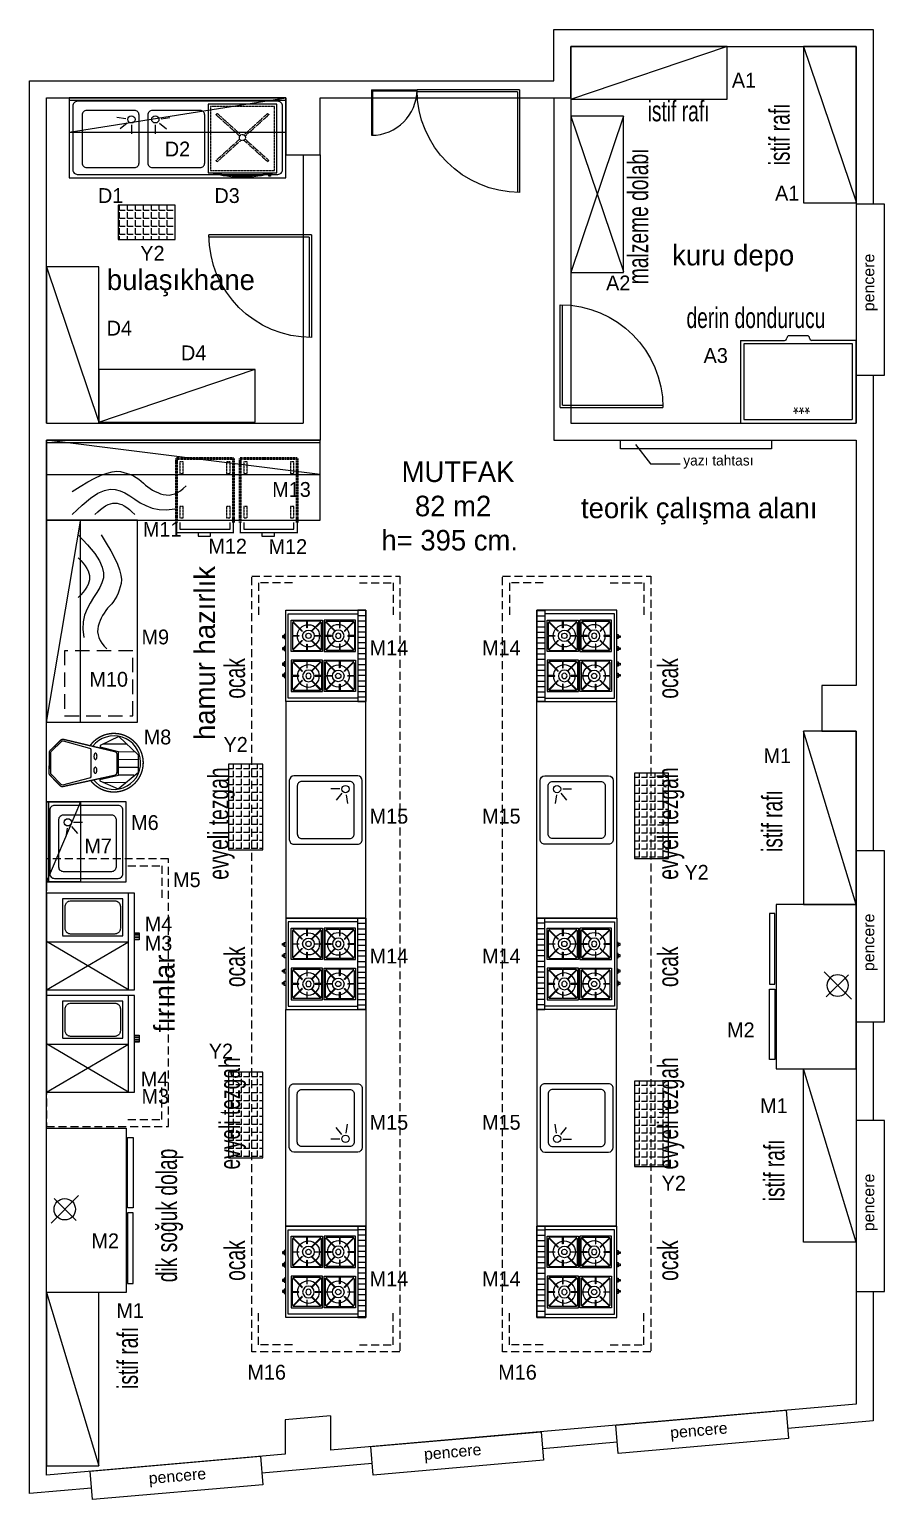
# Model space of a CAD drawing. Header units: millimetres. Extents: x 6233 to 8280, y 7152 to 8440.
# Drawn here: x 7530 to 8280, y 7152 to 8440 of the extents above; entities that cross this region are included whole.
import ezdxf

# ---------------------------------------------------------------- set-up
doc = ezdxf.new("R2010")
doc.units = ezdxf.units.MM
for name, pattern in [('DASHED', [0.75, 0.5, -0.25]), ('HIDDEN', [0.375, 0.25, -0.125]), ('HIDDENX2', [19.05, 12.7, -6.35])]:
    doc.linetypes.add(name, pattern=pattern)
for name, color, linetype, lineweight in [('-DWG_ANA', 7, 'Continuous', 50), ('-DWG_DETAY1', 7, 'Continuous', 25), ('-DWG_DETAY2', 7, 'Continuous', 15)]:
    doc.layers.add(name, color=color, linetype=linetype, lineweight=lineweight)
for name, color, linetype in [('002 Çizgi', 7, 'Continuous'), ('CIHAZ', 2, 'Continuous'), ('kapı ABD', 55, 'Continuous'), ('PLAN', 9, 'Continuous'), ('PRO_OLCU', 173, 'Continuous'), ('S2000-002 Çizgi', 7, 'Continuous')]:
    doc.layers.add(name, color=color, linetype=linetype)
doc.styles.get("Standard").update_dxf_attribs({"font": 'arial.ttf'})
doc.styles.add('style1', font='stylu.ttf', dxfattribs={"width": 0.8, "height": 12})
doc.styles.add('TAKSİM', font='GOTHIC.TTF', dxfattribs={"height": 20})

# ---------------------------------------------------------------- blocks, each defined once
blk = doc.blocks.new('rtyjjkw5')
at = {"layer": 'kapı ABD', "color": 7}
for p, q in [((-2, 2), (-2, 90)), ((0, 0), (0, 90)), ((-2, 2), (-90, 2)), ((0, 0), (-90, 0))]:
    blk.add_line(p, q, dxfattribs=at)
blk.add_arc((0, 0), 90, 90, 180, dxfattribs=at)
blk = doc.blocks.new('A$C723D60DA')
at = {"layer": 'S2000-002 Çizgi'}
for points in [[(0, 3.7), (60, 3.7), (60, 63.7), (0, 63.7)], [(53.2, 2.2), (54.6, 2.2), (54.6, 0.7), (53.2, 0.7)]]:
    blk.add_lwpolyline(points, close=True, dxfattribs=at)
at = {"layer": 'S2000-002 Çizgi', "linetype": 'DASHED', "ltscale": 0.5}
blk.add_lwpolyline([(2, 5.7), (58, 5.7), (58, 61.7), (2, 61.7)], close=True, dxfattribs=at)
for points in [[(6.8, 54.6), (7.9, 55.7)], [(6.8, 54.6), (27.7, 35.8)], [(7.9, 55.7), (28.7, 36.9)], [(31.4, 36.9), (52.1, 55.7)], [(32.4, 35.9), (53.2, 54.6)], [(52.1, 55.7), (53.2, 54.6)], [(27.6, 33.2), (6.8, 14.4)], [(28.6, 32.1), (7.9, 13.4)], [(31.3, 32.2), (52.1, 13.4)], [(32.3, 33.2), (53.2, 14.4)], [(7.9, 13.4), (6.8, 14.4)], [(52.1, 13.4), (53.2, 14.4)]]:
    blk.add_lwpolyline(points, dxfattribs=at)
at = {"layer": 'S2000-002 Çizgi'}
for points in [[(52.2, 3.2), (52.2, 3.7), (55.9, 3.7)], [(55.9, 3.3), (55.9, 2.2), (52.2, 2.2)]]:
    blk.add_lwpolyline(points, dxfattribs=at)
at = {"layer": 'S2000-002 Çizgi', "linetype": 'DASHED', "ltscale": 0.5}
blk.add_circle((30, 34.5), 2.67, dxfattribs=at)
at = {"layer": 'S2000-002 Çizgi'}
for centre, radius, start, end in [((29.9, 100.6), 100.6, 254.4941, 285.5059), ((29.9, 109.5), 108.5, 257.2819, 282.7181)]:
    blk.add_arc(centre, radius, start, end, dxfattribs=at)
blk = doc.blocks.new('A$C236E0CB9')
at = {"layer": 'S2000-002 Çizgi'}
for p, q in [((110.8, 22.1), (104.7, 27.1)), ((114.7, 23.7), (114.7, 31.6)), ((135.3, 23.7), (135.3, 31.6)), ((139.2, 22.1), (145.3, 27.1)), ((109.5, 18.3), (101.7, 17.1)), ((140.5, 18.3), (148.3, 17.1))]:
    blk.add_line(p, q, dxfattribs=at)
for points in [[(190, 70), (0, 70), (0, 0), (190, 0)], [(190, 2), (0, 2), (0, 0), (190, 0)]]:
    blk.add_lwpolyline(points, close=True, dxfattribs=at)
for points in [[(183, 67), (7, 67, 0.414214), (3, 63), (3, 7, 0.414214), (7, 3), (183, 3, 0.414214), (187, 7), (187, 63, 0.414214)], [(117.2, 61), (75.2, 61, 0.414214), (71.2, 57), (71.2, 15, 0.414214), (75.2, 11), (117.2, 11, 0.414214), (121.2, 15), (121.2, 57, 0.414214)], [(174.8, 61), (132.8, 61, 0.414214), (128.8, 57), (128.8, 15, 0.414214), (132.8, 11), (174.8, 11, 0.414214), (178.8, 15), (178.8, 57, 0.414214)]]:
    blk.add_lwpolyline(points, format="xyb", close=True, dxfattribs=at)
for centre in [(114.5, 18.8), (135.5, 18.8)]:
    blk.add_circle(centre, 3.19, dxfattribs=at)
blk = doc.blocks.new('A$C774727B5')
at = {"layer": 'S2000-002 Çizgi'}
for p, q in [((101.4, 76.5), (0, 76.5)), ((0, 76.5), (0, 4)), ((101.4, 4), (101.4, 76.5)), ((0, 4), (38.7, 4)), ((40.7, 2), (40.7, 2)), ((42.7, 0), (58.7, 0)), ((60.7, 2), (60.7, 2)), ((101.4, 4), (62.7, 4))]:
    blk.add_line(p, q, dxfattribs=at)
at = {"layer": 'S2000-002 Çizgi', "linetype": 'DASHED'}
blk.add_lwpolyline([(3, 7), (98.4, 7), (98.4, 73.5), (3, 73.5)], close=True, dxfattribs=at)
at = {"layer": 'S2000-002 Çizgi'}
for centre, start, end in [((38.7, 2), 0, 90), ((42.7, 2), 180, 270), ((58.7, 2), 270, 0), ((62.7, 2), 90, 180)]:
    blk.add_arc(centre, 2, start, end, dxfattribs=at)
at = {"layer": 'S2000-002 Çizgi', "style": 'style1', "width": 0.8}
blk.add_text('***', height=12, dxfattribs=at).set_placement((40.3, 56.7))
blk = doc.blocks.new('A$C604B7618')
at = {"layer": 'S2000-002 Çizgi'}
blk.add_lwpolyline([(0, 30.6), (30.6, 30.6), (30.6, 0), (0, 0), (0, 30.6)], dxfattribs=at)
blk.add_lwpolyline([(15.5, 29.5), (15.5, 23.4, -0.414214), (15.3, 23.2), (15.2, 23.2, -0.414214), (15, 23.4), (15, 29.5), (2.7, 29.5, 0.668179), (2.3, 28.6), (10.8, 20.1, -0.810443), (10.4, 19.8), (1.6, 28.6, 0.668179), (1, 28.4), (1, 15.5), (7.1, 15.5, -0.414214), (7.3, 15.3), (7.3, 15.2, -0.414214), (7.1, 15), (1, 15), (1, 2.7, 0.668179), (1.9, 2.3), (10.4, 10.8, -0.810443), (10.8, 10.4), (2, 1.6, 0.668179), (2.2, 1), (15, 1), (15, 7.1, -0.414214), (15.2, 7.3), (15.3, 7.3, -0.414214), (15.5, 7.1), (15.5, 1), (27.9, 1, 0.668179), (28.3, 1.9), (19.8, 10.4, -0.810443), (20.2, 10.8), (29, 2, 0.668179), (29.5, 2.2), (29.5, 15), (23.4, 15, -0.414214), (23.2, 15.2), (23.2, 15.3, -0.414214), (23.4, 15.5), (29.5, 15.5), (29.5, 28.4, 0.668179), (29, 28.6), (20.2, 19.8, -0.810443), (19.8, 20.1), (28.3, 28.6, 0.668179), (27.9, 29.5)], format="xyb", close=True, dxfattribs=at)
for radius in [10.8, 5.66, 2.6]:
    blk.add_circle((15.3, 13.8), radius, dxfattribs=at)
blk = doc.blocks.new('A$C7A250C34')
at = {"layer": 'S2000-002 Çizgi'}
h = blk.add_hatch(dxfattribs=at)
h.set_pattern_fill('ANSI31', color=256, scale=1.5, angle=45, style=0)
h.set_pattern_definition([(90, (-2508.419, -6412.801), (-4.7625, 9e-16), [])])
h.paths.add_polyline_path([(0, 72.9), (0, 65.9), (80, 65.9), (80, 72.9)])
for points in [[(0, 2.9), (80, 2.9), (80, 72.9), (0, 72.9)], [(80, 65.9), (0, 65.9), (0, 72.9), (80, 72.9)], [(3, 4.9), (77, 4.9), (77, 65.9), (3, 65.9)], [(21.2, 2.9), (24.8, 2.9), (24.8, 1.5), (21.2, 1.5)], [(22.2, 1.5), (23.6, 1.5), (23.6, 0), (22.2, 0)], [(31, 2.9), (34.7, 2.9), (34.7, 1.5), (31, 1.5)], [(32, 1.5), (33.5, 1.5), (33.5, 0), (32, 0)], [(44.6, 2.9), (48.2, 2.9), (48.2, 1.5), (44.6, 1.5)], [(45.5, 1.5), (47, 1.5), (47, 0), (45.5, 0)], [(55.2, 2.9), (58.8, 2.9), (58.8, 1.5), (55.2, 1.5)], [(56.2, 1.5), (57.6, 1.5), (57.6, 0), (56.2, 0)]]:
    blk.add_lwpolyline(points, close=True, dxfattribs=at)
at = {"layer": 'S2000-002 Çizgi', "yscale": 0.8999999999996362}
for p, xscale, zscale in [((36.2, 36.4), -0.8999999999996362, 0.9), ((43.8, 36.4), 0.8999999999996362, 0.8999999999996362)]:
    blk.add_blockref('A$C604B7618', p, dxfattribs=dict(at, xscale=xscale, zscale=zscale))
at = {"layer": 'S2000-002 Çizgi', "yscale": 0.8999999999996362, "rotation": 180}
for p, xscale, zscale in [((36.2, 35.1), 0.8999999999996362, 0.8999999999996362), ((43.8, 35.1), -0.8999999999996362, 0.9)]:
    blk.add_blockref('A$C604B7618', p, dxfattribs=dict(at, xscale=xscale, zscale=zscale))
blk = doc.blocks.new('A$C1CD53B41')
at = {"layer": 'CIHAZ', "color": 5}
for p, q in [((4, 60.9), (28.1, 85.1)), ((6.7, 82.4), (26.1, 63))]:
    blk.add_line(p, q, dxfattribs=at)
for points in [[(71.1, 136), (76, 136), (76, 74.3), (71.1, 74.3)], [(71.1, 8), (76, 8), (76, 69.7), (71.1, 69.7)]]:
    blk.add_lwpolyline(points, close=True, dxfattribs=at)
blk.add_circle((16.1, 73), 9.38, dxfattribs=at)
at = {"layer": 'S2000-002 Çizgi'}
blk.add_lwpolyline([(0, 144), (70, 144), (70, 0), (0, 0)], close=True, dxfattribs=at)
blk = doc.blocks.new('A$C0C391999')
at = {"layer": '-DWG_ANA', "color": 0, "linetype": 'HIDDEN'}
blk.add_lwpolyline([(56, 0.6), (0, 0.6), (0, 50.6), (56, 50.6)], dxfattribs=at)
at = {"layer": '-DWG_ANA', "color": 0, "const_width": 1.2}
blk.add_lwpolyline([(56, 0.6), (65, 0.6), (65, 50.6), (56, 50.6)], dxfattribs=at)
at = {"layer": '-DWG_DETAY1', "color": 0, "linetype": 'HIDDEN'}
for points in [[(3, 44.6), (13, 44.6), (13, 47.6), (3, 47.6)], [(42, 44.6), (52, 44.6), (52, 47.6), (42, 47.6)], [(3, 3.6), (13, 3.6), (13, 6.6), (3, 6.6)], [(42, 3.6), (52, 3.6), (52, 6.6), (42, 6.6)]]:
    blk.add_lwpolyline(points, close=True, dxfattribs=at)
at = {"layer": '-DWG_DETAY1', "color": 0}
for points in [[(56, 3.6), (62, 3.6), (62, 47.6), (56, 47.6)], [(65, 19.6), (68, 19.6), (68, 30.6), (65, 30.6)]]:
    blk.add_lwpolyline(points, dxfattribs=at)
blk = doc.blocks.new('T_MC')
at = {"layer": '-DWG_DETAY2', "color": 0, "linetype": 'Continuous'}
for points in [[(5, 25), (12.2, 29.6), (18.9, 33.6), (25, 36.8), (30.6, 39.4), (35.7, 41.2), (40.2, 42.3), (44.1, 42.8), (47.5, 42.5), (50.5, 41.8), (53.4, 40.9), (56.2, 39.9), (58.8, 38.8), (61.2, 37.4), (63.4, 35.9), (65.5, 34.3), (67.5, 32.5), (69.4, 30.7), (71.4, 29.1), (73.5, 27.6), (75.6, 26.2), (77.9, 25.1), (80.2, 24.1), (82.5, 23.2), (85, 22.5), (87.5, 22.1), (90, 22), (92.5, 22.4), (95, 23.1), (97.5, 24.3), (100, 25.8), (102.5, 27.7), (105, 30)], [(5, 5), (13.7, 13.2), (21.2, 19.4), (27.7, 23.6), (33.3, 26.1), (38.3, 27.2), (42.8, 27), (47.1, 25.8), (51.2, 23.8), (55.5, 21.2), (60, 18.3), (64.8, 15.3), (69.8, 12.7), (75.3, 10.5), (81.3, 9.2), (87.8, 8.9), (95, 10)], [(25, 5), (27.5, 7.3), (29.8, 9.4), (32.1, 11.1), (34.4, 12.5), (36.5, 13.6), (38.6, 14.4), (40.6, 14.8), (42.5, 15), (44.4, 14.8), (46.4, 14.4), (48.5, 13.6), (50.6, 12.5), (52.9, 11.1), (55.2, 9.4), (57.5, 7.3), (60, 5)], [(0, 0), (0, 0)]]:
    blk.add_lwpolyline(points, dxfattribs=at)
blk = doc.blocks.new('A$C530A5B7E')
at = {"layer": '-DWG_ANA', "color": 0, "const_width": 1.2}
for points in [[(42.1, 37.1, 3.027737), (11.5, 36.3, 3.027737)], [(37, 0.6), (17.9, 0.6, -0.198912), (16, 1.4), (7, 10.4, -0.242213), (6.2, 12.8), (16.4, 57.7, -0.366629), (19.1, 60), (34.8, 60, -0.366629), (37.4, 57.7), (47.6, 12.8, -0.242213), (46.9, 10.4), (37, 0.6)]]:
    blk.add_lwpolyline(points, format="xyb", dxfattribs=at)
at = {"layer": '-DWG_DETAY1', "color": 0}
for points in [[(41.1, 45.2), (42.4, 45.2), (49.2, 61.4), (34.3, 78.9), (19.5, 78.9), (3.3, 61.4), (11.4, 45.2), (12.7, 45.2)], [(23.5, 78.9), (23.5, 61.4)], [(30.3, 78.9), (30.3, 61.4)], [(10, 68.7), (10, 47.9)], [(16.8, 76.2), (16.8, 61.4)], [(37, 74.9), (37, 61.4)], [(43.8, 67.7), (43.8, 48.4)], [(41.1, 45.2), (37, 61.4), (16.8, 61.4), (12.7, 45.2)]]:
    blk.add_lwpolyline(points, dxfattribs=at)
blk.add_lwpolyline([(36.5, 2), (17.9, 2, -0.198912), (17, 2.3), (7.9, 11.4, -0.242213), (7.5, 12.5), (13.7, 35.9, -0.366629), (15, 37.1), (38.8, 37.1, -0.366629), (40.1, 35.9), (46.3, 12.5, -0.242213), (45.9, 11.4)], format="xyb", close=True, dxfattribs=at)
at = {"layer": '-DWG_DETAY2', "color": 0}
for points in [[(20.8, 39.8, 0.051099), (21.9, 39.9, 0.064948), (22.7, 40.1, 0.104203), (23.4, 40.6, 0.174705), (23.5, 41.1, 0.174705), (23.4, 41.6, 0.104203), (22.7, 42.1, 0.064948), (21.9, 42.3, 0.051099), (20.8, 42.5, 0.051099), (19.7, 42.3, 0.064948), (18.9, 42.1, 0.104203), (18.3, 41.6, 0.174705), (18.1, 41.1, 0.174705), (18.3, 40.6, 0.104203), (18.9, 40.1, 0.064948), (19.7, 39.9, 0.051099)], [(33, 39.8, 0.051099), (34.1, 39.9, 0.064948), (34.9, 40.1, 0.104203), (35.5, 40.6, 0.174705), (35.7, 41.1, 0.174705), (35.5, 41.6, 0.104203), (34.9, 42.1, 0.064948), (34.1, 42.3, 0.051099), (33, 42.5, 0.051099), (31.9, 42.3, 0.064948), (31.1, 42.1, 0.104203), (30.5, 41.6, 0.174705), (30.3, 41.1, 0.174705), (30.5, 40.6, 0.104203), (31.1, 40.1, 0.064948), (31.9, 39.9, 0.051099)]]:
    blk.add_lwpolyline(points, format="xyb", close=True, dxfattribs=at)
blk.add_arc((26.2, 57.3), 23.5, 310.7165, 232.8649, dxfattribs=at)
blk = doc.blocks.new('A$C049D1716')
at = {"layer": 'S2000-002 Çizgi'}
for p, q in [((47.9, 21.6), (42.9, 27.7)), ((47.9, 21.6), (42.9, 27.7)), ((51.7, 22.9), (52.9, 30.7)), ((51.7, 22.9), (52.9, 30.7)), ((46.3, 17.7), (38.4, 17.7)), ((46.3, 17.7), (38.4, 17.7))]:
    blk.add_line(p, q, dxfattribs=at)
for points in [[(0, 70), (0, 0), (70, 0), (70, 70)], [(0, 70), (0, 0), (70, 0), (70, 70)], [(68, 70), (68, 0), (70, 0), (70, 70)], [(68, 70), (68, 0), (70, 0), (70, 70)]]:
    blk.add_lwpolyline(points, close=True, dxfattribs=at)
for points in [[(3, 63), (3, 7, 0.414214), (7, 3), (63, 3, 0.414214), (67, 7), (67, 63, 0.414214), (63, 67), (7, 67, 0.414214)], [(3, 63), (3, 7, 0.414214), (7, 3), (63, 3, 0.414214), (67, 7), (67, 63, 0.414214), (63, 67), (7, 67, 0.414214)], [(9, 15.2), (9, 57.2, -0.414214), (13, 61.2), (55, 61.2, -0.414214), (59, 57.2), (59, 15.2, -0.414214), (55, 11.2), (13, 11.2, -0.414214)], [(9, 15.2), (9, 57.2, -0.414214), (13, 61.2), (55, 61.2, -0.414214), (59, 57.2), (59, 15.2, -0.414214), (55, 11.2), (13, 11.2, -0.414214)]]:
    blk.add_lwpolyline(points, format="xyb", close=True, dxfattribs=at)
blk.add_circle((51.2, 17.9), 3.19, dxfattribs=at)
blk.add_circle((51.2, 17.9), 3.19, dxfattribs=at)
blk = doc.blocks.new('A$C6B106424')
at = {"layer": 'S2000-002 Çizgi'}
h = blk.add_hatch(dxfattribs=at)
h.set_pattern_fill('LINE', color=256, scale=0.5, angle=90, style=0)
h.set_pattern_definition([(90, (-1215.703, -3768.8105), (-1.5875, 1e-16), [])])
h.paths.add_polyline_path([(50.1, 4.3), (43.9, 4.3), (43.9, 0), (50.1, 0)])
for p, q in [((0, 9.3), (42.4, 81.4)), ((0, 81.4), (42.2, 9.3)), ((42.2, 81.4), (42.2, 9.3)), ((0, 9.3), (84.7, 9.3))]:
    blk.add_line(p, q, dxfattribs=at)
for points in [[(0, 4.3), (84.7, 4.3), (84.7, 81.4), (0, 81.4)], [(50.1, 0), (43.9, 0), (43.9, 4.3), (50.1, 4.3)]]:
    blk.add_lwpolyline(points, close=True, dxfattribs=at)
at = {"layer": 'S2000-002 Çizgi', "linetype": 'DASHED'}
blk.add_lwpolyline([(47.2, 67.3), (47.2, 14.3), (79.7, 14.3), (79.7, 67.3)], close=True, dxfattribs=at)
blk.add_lwpolyline([(49.2, 60.3), (49.2, 21.3, 0.414214), (54.2, 16.3), (72.7, 16.3, 0.414214), (77.7, 21.3), (77.7, 60.3, 0.414214), (72.7, 65.3), (54.2, 65.3, 0.414214)], format="xyb", close=True, dxfattribs=at)

msp = doc.modelspace()

# ---------------------------------------------------------------- hatches: boundary and pattern name
h = msp.add_hatch()
h.set_pattern_fill('ANGLE', color=256)
h.set_pattern_definition([(0, (-270.127, 95.434), (0, 6.985), [5.08, -1.905]), (90, (-270.127, 95.434), (-6.985, 4e-16), [5.08, -1.905])])
h.paths.add_polyline_path([(7657.7, 8286.2), (7607.7, 8286.2), (7607.7, 8256.2), (7657.7, 8256.2)])
h = msp.add_hatch()
h.set_pattern_fill('ANGLE', color=256, angle=90)
h.set_pattern_definition([(90, (15895.379, -156.742), (-6.985, 4e-16), [5.08, -1.905]), (180, (15895.379, -156.742), (-9e-16, -6.985), [5.08, -1.905])])
h.paths.add_polyline_path([(7704.6, 7796.1), (7704.6, 7721.1), (7734.6, 7721.1), (7734.6, 7796.1)])
h = msp.add_hatch()
h.set_pattern_fill('ANGLE', color=256, angle=90)
h.set_pattern_definition([(90, (16251.27, -164.4025), (-6.985, 4e-16), [5.08, -1.905]), (180, (16251.27, -164.4025), (-9e-16, -6.985), [5.08, -1.905])])
h.paths.add_polyline_path([(8060.5, 7788.4), (8060.5, 7713.4), (8090.5, 7713.4), (8090.5, 7788.4)])
h = msp.add_hatch()
h.set_pattern_fill('ANGLE', color=256, angle=90)
h.set_pattern_definition([(90, (15895.379, -426.742), (-6.985, 4e-16), [5.08, -1.905]), (180, (15895.379, -426.742), (-9e-16, -6.985), [5.08, -1.905])])
h.paths.add_polyline_path([(7704.6, 7526.1), (7704.6, 7451.1), (7734.6, 7451.1), (7734.6, 7526.1)])
h = msp.add_hatch()
h.set_pattern_fill('ANGLE', color=256, angle=90)
h.set_pattern_definition([(90, (16251.27, -434.4025), (-6.985, 4e-16), [5.08, -1.905]), (180, (16251.27, -434.4025), (-9e-16, -6.985), [5.08, -1.905])])
h.paths.add_polyline_path([(8060.5, 7518.4), (8060.5, 7443.4), (8090.5, 7443.4), (8090.5, 7518.4)])

# ---------------------------------------------------------------- linework, layer by layer
for p, q in [((7989.9, 8395.2), (7989.9, 8440.2)), ((7989.9, 8440.2), (8269.9, 8440.2)), ((8269.9, 8440.2), (8269.9, 8287.1)), ((8004.9, 8380.2), (8004.9, 8425.2)), ((8004.9, 8425.2), (8254.9, 8425.2)), ((8004.9, 8379.2), (8141.2, 8425.2)), ((8208.9, 8425.2), (8254.9, 8289)), ((8254.9, 8425.2), (8254.9, 8095.2)), ((7529.9, 7156.8), (7529.9, 8395.2)), ((7529.9, 8395.2), (7989.9, 8395.2)), ((7989.9, 8395.2), (7989.9, 8395.2)), ((7544.9, 8380.2), (7754.9, 8380.2)), ((7544.9, 8095.2), (7544.9, 8380.2)), ((7754.9, 8380.2), (7754.9, 8330.2)), ((7784.9, 8330.2), (7784.9, 8380.2)), ((7784.9, 8380.2), (8004.9, 8380.2)), ((7989.9, 8380.2), (7989.9, 8080.2)), ((8004.9, 8380.2), (8004.9, 8095.2)), ((8004.9, 8364.2), (8050.9, 8228)), ((8050.9, 8364.2), (8004.9, 8227.2)), ((7754.9, 8330.2), (7784.9, 8330.2)), ((7769.9, 8330.2), (7769.9, 8095.2)), ((7784.9, 8330.2), (7784.9, 8080.2)), ((7544.9, 8232.2), (7590.9, 8096)), ((7590.9, 8096), (7727.2, 8142)), ((7544.9, 8095.2), (7769.9, 8095.2)), ((8004.9, 8095.2), (8254.9, 8095.2)), ((7544.9, 7173.1), (7544.9, 8080.2)), ((7544.9, 8080.2), (7784.9, 8080.2)), ((7784.9, 8050.2), (7544.9, 8080.2)), ((7989.9, 8080.2), (8254.9, 8080.2)), ((8254.9, 8080.2), (8254.9, 7865.2)), ((8061.6, 8076.4), (8074.5, 8059.4)), ((8074.5, 8059.4), (8100.7, 8059.4)), ((7544.9, 7833.1), (7574.9, 8009.2)), ((8254.9, 7865.2), (8224.9, 7865.2)), ((8224.9, 7865.2), (8224.9, 7825.2)), ((8254.9, 7673.2), (8208.9, 7825.2)), ((8224.9, 7825.2), (8254.9, 7825.2)), ((8254.9, 7825.2), (8254.9, 7235.2)), ((7574.9, 7763.1), (7544.9, 7693.1)), ((8254.9, 7377.2), (8208.9, 7529.2)), ((7544.9, 7333.1), (7590.9, 7181.1)), ((8269.9, 7333.9), (8269.9, 7220.5)), ((8254.9, 7235.2), (7794.1, 7194.9)), ((7794.1, 7225), (7754.2, 7221.6)), ((7754.2, 7221.6), (7754.2, 7191.4)), ((7794.1, 7225), (7794.1, 7194.9)), ((8269.9, 7220.5), (8195, 7213.9)), ((7754.2, 7191.4), (7544.9, 7173.1)), ((7584.4, 7161.5), (7529.9, 7156.8))]:
    msp.add_line(p, q)
for points in [[(8141.9, 8425.2), (8004.9, 8425.2), (8004.9, 8379.2), (8141.9, 8379.2)], [(8254.9, 8288.2), (8254.9, 8425.2), (8208.9, 8425.2), (8208.9, 8288.2)], [(8050.9, 8227.2), (8050.9, 8364.2), (8004.9, 8364.2), (8004.9, 8227.2)], [(8254.9, 8137.1), (8279.9, 8137.1), (8279.9, 8287.1), (8254.9, 8287.1)], [(7607.7, 8256.2), (7657.7, 8256.2), (7657.7, 8286.2), (7607.7, 8286.2)], [(7590.9, 8095.2), (7590.9, 8232.2), (7544.9, 8232.2), (7544.9, 8095.2)], [(7727.9, 8142), (7590.9, 8142), (7590.9, 8096), (7727.9, 8096)], [(7784.9, 8050.2), (7784.9, 8080.2), (7544.9, 8080.2), (7544.9, 8050.2)], [(7784.9, 8078.2), (7784.9, 8080.2), (7544.9, 8080.2), (7544.9, 8078.2)], [(8048.3, 8080.2), (8180.8, 8080.2), (8180.8, 8072.7), (8048.3, 8072.7)], [(7544.9, 7833.1), (7624.9, 7833.1), (7624.9, 8010.2), (7544.9, 8010.2)], [(7544.9, 7833.1), (7574.9, 7833.1), (7574.9, 8010.2), (7544.9, 8010.2)], [(8254.9, 7825.2), (8208.9, 7825.2), (8208.9, 7673.2), (8254.9, 7673.2)], [(7734.6, 7721.1), (7734.6, 7796.1), (7704.6, 7796.1), (7704.6, 7721.1)], [(8090.5, 7713.4), (8090.5, 7788.4), (8060.5, 7788.4), (8060.5, 7713.4)], [(7574.9, 7693.1), (7544.9, 7693.1), (7544.9, 7763.1), (7574.9, 7763.1)], [(8254.9, 7570.2), (8279.9, 7570.2), (8279.9, 7720.2), (8254.9, 7720.2)], [(7734.6, 7451.1), (7734.6, 7526.1), (7704.6, 7526.1), (7704.6, 7451.1)], [(8254.9, 7377.2), (8208.9, 7377.2), (8208.9, 7529.2), (8254.9, 7529.2)], [(8090.5, 7443.4), (8090.5, 7518.4), (8060.5, 7518.4), (8060.5, 7443.4)], [(8254.9, 7333.9), (8279.9, 7333.9), (8279.9, 7483.9), (8254.9, 7483.9)], [(7544.9, 7181.1), (7590.9, 7181.1), (7590.9, 7333.1), (7544.9, 7333.1)], [(8193.6, 7229.9), (8195.8, 7205), (8046.3, 7191.9), (8044.2, 7216.8)], [(7978.7, 7211.1), (7980.9, 7186.2), (7831.5, 7173.1), (7829.3, 7198)], [(7732.5, 7189.5), (7734.7, 7164.6), (7585.3, 7151.6), (7583.1, 7176.5)]]:
    msp.add_lwpolyline(points, close=True)
for points in [[(8269.9, 8137.1), (8269.9, 7720.2)], [(8269.9, 7570.2), (8269.9, 7483.9)], [(8045.5, 7201.9), (7980, 7196.1)], [(7830.6, 7183.1), (7733.8, 7174.6)]]:
    msp.add_lwpolyline(points)
at = {"linetype": 'DASHED', "ltscale": 14}
for points in [[(7724.9, 7961.1), (7854.9, 7961.1), (7854.9, 7281.1), (7724.9, 7281.1)], [(7944.9, 7961.1), (8074.9, 7961.1), (8074.9, 7281.1), (7944.9, 7281.1)], [(7544.9, 7478.7), (7652, 7478.7), (7652, 7713.1), (7544.9, 7713.1)]]:
    msp.add_lwpolyline(points, close=True, dxfattribs=at)
for points in [[(7760.6, 7955.1), (7730.9, 7955.1), (7730.9, 7925.5)], [(7819.3, 7955.1), (7848.9, 7955.1), (7848.9, 7925.5)], [(7980.6, 7955.1), (7950.9, 7955.1), (7950.9, 7925.5)], [(8039.3, 7955.1), (8068.9, 7955.1), (8068.9, 7925.5)], [(7616.4, 7707.1), (7646, 7707.1), (7646, 7677.5)], [(7616.4, 7484.7), (7646, 7484.7), (7646, 7514.3)], [(7760.6, 7287.1), (7730.9, 7287.1), (7730.9, 7316.7)], [(7819.3, 7287.1), (7848.9, 7287.1), (7848.9, 7316.7)], [(7980.6, 7287.1), (7950.9, 7287.1), (7950.9, 7316.7)], [(8039.3, 7287.1), (8068.9, 7287.1), (8068.9, 7316.7)]]:
    msp.add_lwpolyline(points, dxfattribs=at)
at = {"layer": '002 Çizgi', "color": 0, "lineweight": 20}
msp.add_lwpolyline([(7544.9, 8010.2), (7784.9, 8010.2), (7784.9, 8080.2), (7544.9, 8080.2)], close=True, dxfattribs=at)
at = {"layer": 'S2000-002 Çizgi'}
for p, q in [((7564.9, 8350.2), (7754.9, 8380.2)), ((7802.2, 7774.6), (7794.3, 7774.6)), ((7997.7, 7774.6), (8005.5, 7774.6)), ((7803.9, 7770.7), (7798.9, 7764.6)), ((7807.7, 7769.4), (7808.8, 7761.6)), ((7992.2, 7769.4), (7991.1, 7761.6)), ((7996, 7770.7), (8001, 7764.6)), ((7803.9, 7471.5), (7798.9, 7477.6)), ((7807.7, 7472.7), (7808.8, 7480.6)), ((7992.2, 7472.7), (7991.1, 7480.6)), ((7996, 7471.5), (8001, 7477.6)), ((7802.2, 7467.6), (7794.3, 7467.6)), ((7997.7, 7467.6), (8005.5, 7467.6))]:
    msp.add_line(p, q, dxfattribs=at)
for points in [[(7754.9, 8350.2), (7754.9, 8380.2), (7564.9, 8380.2), (7564.9, 8350.2)], [(7754.9, 7851.1), (7754.9, 7661.1), (7824.9, 7661.1), (7824.9, 7851.1)], [(8044.9, 7851.1), (8044.9, 7661.1), (7974.9, 7661.1), (7974.9, 7851.1)], [(7754.9, 7391.1), (7754.9, 7581.1), (7824.9, 7581.1), (7824.9, 7391.1)], [(8044.9, 7391.1), (8044.9, 7581.1), (7974.9, 7581.1), (7974.9, 7391.1)]]:
    msp.add_lwpolyline(points, close=True, dxfattribs=at)
at = {"layer": 'S2000-002 Çizgi', "linetype": 'HIDDENX2'}
msp.add_lwpolyline([(7620.8, 7838.6), (7620.8, 7895.6), (7560.8, 7895.6), (7560.8, 7838.6)], close=True, dxfattribs=at)
at = {"layer": 'S2000-002 Çizgi'}
for points in [[(7757.9, 7781.9), (7757.9, 7730.1, 0.414214), (7761.9, 7726.1), (7817.9, 7726.1, 0.414214), (7821.9, 7730.1), (7821.9, 7781.9, 0.382273), (7817.9, 7786.1), (7761.9, 7786.1, 0.382273)], [(8041.9, 7781.9), (8041.9, 7730.1, -0.414214), (8037.9, 7726.1), (7981.9, 7726.1, -0.414214), (7977.9, 7730.1), (7977.9, 7781.9, -0.382273), (7981.9, 7786.1), (8037.9, 7786.1, -0.382273)], [(7764.9, 7777.1), (7764.9, 7735.1, 0.414214), (7768.9, 7731.1), (7810.9, 7731.1, 0.414214), (7814.9, 7735.1), (7814.9, 7777.1, 0.414214), (7810.9, 7781.1), (7768.9, 7781.1, 0.414214)], [(8034.9, 7777.1), (8034.9, 7735.1, -0.414214), (8030.9, 7731.1), (7988.9, 7731.1, -0.414214), (7984.9, 7735.1), (7984.9, 7777.1, -0.414214), (7988.9, 7781.1), (8030.9, 7781.1, -0.414214)], [(7757.9, 7460.3), (7757.9, 7512.1, -0.414214), (7761.9, 7516.1), (7817.9, 7516.1, -0.414214), (7821.9, 7512.1), (7821.9, 7460.3, -0.382273), (7817.9, 7456.1), (7761.9, 7456.1, -0.382273)], [(8041.9, 7460.3), (8041.9, 7512.1, 0.414214), (8037.9, 7516.1), (7981.9, 7516.1, 0.414214), (7977.9, 7512.1), (7977.9, 7460.3, 0.382273), (7981.9, 7456.1), (8037.9, 7456.1, 0.382273)], [(7764.9, 7465.1), (7764.9, 7507.1, -0.414214), (7768.9, 7511.1), (7810.9, 7511.1, -0.414214), (7814.9, 7507.1), (7814.9, 7465.1, -0.414214), (7810.9, 7461.1), (7768.9, 7461.1, -0.414214)], [(8034.9, 7465.1), (8034.9, 7507.1, 0.414214), (8030.9, 7511.1), (7988.9, 7511.1, 0.414214), (7984.9, 7507.1), (7984.9, 7465.1, 0.414214), (7988.9, 7461.1), (8030.9, 7461.1, 0.414214)]]:
    msp.add_lwpolyline(points, format="xyb", close=True, dxfattribs=at)
for centre in [(7807.2, 7774.4), (7992.7, 7774.4), (7807.2, 7467.8), (7992.7, 7467.8)]:
    msp.add_circle(centre, 3.19, dxfattribs=at)

# ---------------------------------------------------------------- block references
at = {"rotation": 180}
for name, p in [('A$C236E0CB9', (7754.9, 8380.2)), ('A$C049D1716', (7614.9, 7763.1))]:
    msp.add_blockref(name, p, dxfattribs=at)
at = {"xscale": 0.4444444444444444, "yscale": 0.4444444444444444, "zscale": 0.4444444444444444, "rotation": 180}
msp.add_blockref('rtyjjkw5', (7829.9, 8387.4), dxfattribs=at)
at = {"xscale": -1, "rotation": 180}
for p in [(7959.9, 8387.4), (7777.4, 8260.2)]:
    msp.add_blockref('rtyjjkw5', p, dxfattribs=at)
at = {"xscale": -1}
msp.add_blockref('rtyjjkw5', (7995.5, 8108.9), dxfattribs=at)
at = {"layer": 'PLAN', "color": 0, "linetype": 'Continuous'}
msp.add_blockref('T_MC', (7562.4, 8010.1), dxfattribs=at)
at = {"layer": 'PLAN', "color": 0, "linetype": 'Continuous', "rotation": 270}
msp.add_blockref('T_MC', (7567.8, 8002.2), dxfattribs=at)
at = {"layer": 'PRO_OLCU', "color": 7}
for name, p, rotation in [('A$C0C391999', (7658.3, 8064.1), 269.9999999999999), ('A$C0C391999', (7714.3, 8064.1), 269.9999999999999), ('A$C530A5B7E', (7547, 7824.3), 269.4210178052077)]:
    msp.add_blockref(name, p, dxfattribs=dict(at, rotation=rotation))
at = {"layer": 'S2000-002 Çizgi'}
for name, p in [('A$C723D60DA', (7686.8, 8310.9)), ('A$C1CD53B41', (7544.9, 7333.1))]:
    msp.add_blockref(name, p, dxfattribs=at)
for name, p, rotation in [('A$C774727B5', (8254.9, 8171.7), 180), ('A$C7A250C34', (8047.9, 7851.1), 90.00000000000001), ('A$C6B106424', (7626.3, 7598.4), 89.99999999999999), ('A$C7A250C34', (7752, 7661.1), 270), ('A$C6B106424', (7626.3, 7508.7), 89.99999999999999), ('A$C7A250C34', (8047.9, 7311.1), 90.00000000000001)]:
    msp.add_blockref(name, p, dxfattribs=dict(at, rotation=rotation))
at = {"layer": 'S2000-002 Çizgi', "xscale": -1}
for p, rotation in [((7752, 7851.1), 270), ((8047.9, 7661.1), 90), ((7752, 7311.1), 270)]:
    msp.add_blockref('A$C7A250C34', p, dxfattribs=dict(at, rotation=rotation))
msp.add_blockref('A$C1CD53B41', (8254.9, 7529.2), dxfattribs=at)

# ---------------------------------------------------------------- texts
at = {"style": 'TAKSİM'}
for s, height, p in [('A1', 13, (8146, 8389.2)), ('D2', 13, (7648.7, 8328.9)), ('D1', 13, (7590.1, 8288.1)), ('D3', 13, (7692.2, 8288.1)), ('A1', 13, (8183.9, 8290.2)), ('Y2', 13, (7627.2, 8237.5)), ('kuru depo', 18, (8093.6, 8233.4)), ('bulaşıkhane', 18, (7597.9, 8211.8)), ('A2', 13, (8035.7, 8211.5)), ('D4', 13, (7597.7, 8171.9)), ('D4', 13, (7662.9, 8150.2)), ('A3', 13, (8121.2, 8147.9)), ('yazı tahtası', 9, (8103.4, 8058)), ('M13', 13, (7742.9, 8030.5)), ('teorik çalışma alanı', 18, (8013.7, 8011.8)), ('M11', 13, (7629.5, 7995.6)), ('M12', 13, (7686.9, 7980.8)), ('M12', 13, (7739.7, 7980.4)), ('M9', 13, (7628.3, 7901.2)), ('M14', 13, (7828.3, 7891.7)), ('M14', 13, (7926.9, 7891.7)), ('M10', 13, (7582.6, 7864.1)), ('M8', 13, (7630.2, 7813.5)), ('Y2', 13, (7700.2, 7807)), ('M1', 13, (8173.8, 7797.1)), ('M6', 13, (7619.2, 7738.5)), ('M15', 13, (7828.3, 7744.1)), ('M15', 13, (7926.9, 7744.1)), ('M7', 13, (7578.1, 7718)), ('Y2', 13, (8104.4, 7694.9)), ('M5', 13, (7656, 7688.4)), ('M4', 13, (7631.1, 7649.6)), ('M3', 13, (7631.1, 7632.8)), ('M14', 13, (7828.3, 7621.5)), ('M14', 13, (7926.9, 7621.5)), ('M2', 13, (8141.8, 7556.8)), ('Y2', 13, (7687.3, 7538.2)), ('M4', 13, (7627.7, 7513.7)), ('M3', 13, (7628.3, 7498.5)), ('M1', 13, (8170.8, 7490.3)), ('M15', 13, (7828.3, 7475.8)), ('M15', 13, (7926.9, 7475.8)), ('Y2', 13, (8084.4, 7422.4)), ('M2', 13, (7584.4, 7371.9)), ('M14', 13, (7828.3, 7338.6)), ('M14', 13, (7926.9, 7338.6)), ('M1', 13, (7606.2, 7310.7)), ('M16', 13, (7721.1, 7256.7)), ('M16', 13, (7941.1, 7256.7))]:
    msp.add_text(s, height=height, dxfattribs=at).set_placement(p)
at = {"style": 'TAKSİM', "width": 0.7}
for s, p in [('istif rafı', (8072.1, 8359.7)), ('derin dondurucu', (8106.2, 8178.5))]:
    msp.add_text(s, height=18, dxfattribs=at).set_placement(p)
for s, p in [('istif rafı', (8196.7, 8321)), ('malzeme dolabı', (8072.6, 8216.9)), ('ocak', (7719.1, 7853.6)), ('ocak', (8098.9, 7853.6)), ('evyeli tezgah', (7704.6, 7694.9)), ('evyeli tezgah', (8098.9, 7694.9)), ('istif rafı', (8190.3, 7719.2)), ('ocak', (7719.1, 7600.8)), ('ocak', (8098.9, 7600.8)), ('evyeli tezgah', (7714.6, 7440.9)), ('evyeli tezgah', (8098.9, 7440.9)), ('istif rafı', (8192.1, 7413)), ('dik soğuk dolap', (7659.4, 7342.1)), ('ocak', (7719.1, 7343.3)), ('ocak', (8098.9, 7343.3)), ('istif rafı', (7625.1, 7248.6))]:
    msp.add_text(s, height=18, rotation=90, dxfattribs=at).set_placement(p)
at = {"color": 1}
for rotation, p in [(90, (8270.9, 8193.2)), (90, (8270.9, 7614.8)), (90, (8270.9, 7386.8)), (5, (8092.3, 7205.2)), (5, (7876.4, 7186.3)), (5, (7635, 7165.2))]:
    msp.add_text('pencere', height=10, rotation=rotation, dxfattribs=at).set_placement(p)
at = {"style": 'TAKSİM'}
for s, p in [('hamur hazırlık', (7692.7, 7817.4)), ('fırınlar', (7657.3, 7561.1))]:
    msp.add_text(s, height=18, rotation=90, dxfattribs=at).set_placement(p)
at = {"insert": (7730.3, 8061.5), "char_height": 18, "attachment_point": 1, "style": 'TAKSİM'}
msp.add_mtext_dynamic_manual_height_columns('\\pi126.06481;MUTFAK\\P\\pi137.76298;82 m2\\P\\pi108.37685;h= 395 cm.{\\H1.03144x; }', width=345.874, gutter_width=50, heights=[0], dxfattribs=at)

doc.saveas('drawing.dxf')
